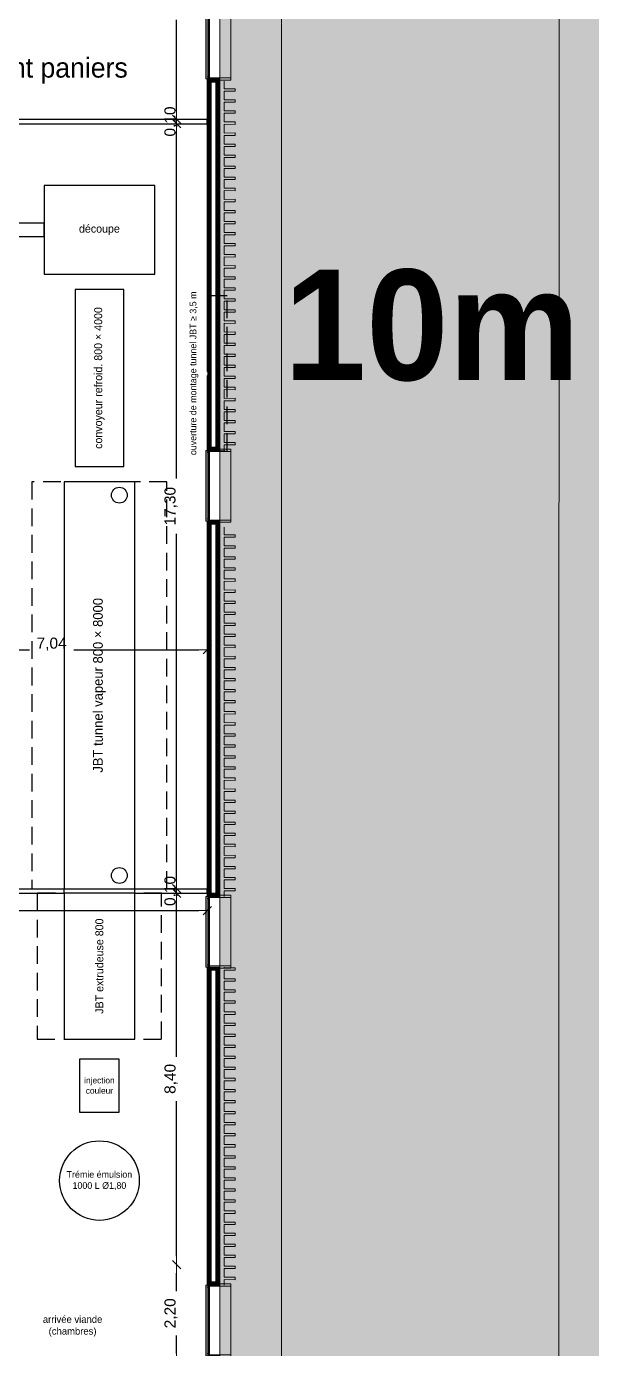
# Model space of a CAD drawing. Header units: millimetres. Extents: x 141848 to 1648660, y -821378 to -151356.
# Drawn here: x 239857 to 252633, y -234804 to -204906 of the extents above; entities that cross this region are included whole.
import ezdxf

# ---------------------------------------------------------------- set-up
doc = ezdxf.new("R2010")
doc.units = ezdxf.units.MM
doc.header["$MEASUREMENT"] = 0
for name, pattern in [('DASHED', [600, 400, -200]), ('Traits', [282.222223, 141.111112, -141.111112]), ('Wipeout_Contour', [1000, 0, -1000])]:
    doc.linetypes.add(name, pattern=pattern)
for name, color, linetype in [('Cotations - 1_100', 7, 'Continuous'), ('Equipement - Process', 6, 'Continuous'), ('Fenêtres ARCHICAD', 7, 'Continuous'), ('Hachure', 7, 'Continuous'), ('Nouveau_0', 7, 'Continuous'), ('Sols_ Dalles', 7, 'Continuous'), ('Structure - Murs extérieurs', 7, 'Continuous')]:
    doc.layers.add(name, color=color, linetype=linetype)
doc.styles.add('STYLE_GENERE_1', font='')
doc.styles.add('STYLE_GENERE_2', font='')
doc.styles.add('STYLE_GENERE_4', font='')
doc.styles.get('STYLE_GENERE_1').set_extended_font_data('Agency FB')
doc.styles.get('STYLE_GENERE_2').set_extended_font_data('Arial')
doc.styles.get('STYLE_GENERE_4').set_extended_font_data('Agency FB', bold=True)
doc.dimstyles.new('STYLE_GENERE__1', dxfattribs={"dimtxt": 250, "dimasz": 190, "dimexe": 1.25, "dimexo": 0.625, "dimgap": 0, "dimtad": 1, "dimlfac": 0.001, "dimtxsty": 'STYLE_GENERE_2', "dimblk": 'ARROWHEAD_6', "dimblk1": 'ARROWHEAD_6', "dimblk2": 'ARROWHEAD_6', "dimcen": 2.5, "dimse1": 1, "dimse2": 1, "dimclrd": 7, "dimclre": 7, "dimclrt": 7, "dimazin": 3, "dimtfac": 1, "dimtmove": 0, "dimatfit": 3})
pattern_1 = [(45, (0, 175), (-55.684659, 55.684659), [0, -52.5, 0, -78.75]), (110, (175, 175), (74.000794, 26.934086), [0, -38.5, 0, -66.5])]
pattern_2 = [(45, (0, 0), (-7.0710678, 7.0710678), [])]

# ---------------------------------------------------------------- blocks, each defined once
blk = doc.blocks.new('Dalle_15_1', base_point=(153176, -163719))
at = {"linetype": 'Continuous', "lineweight": 0, "true_color": 0x90b349}
blk.add_hatch(color=55, dxfattribs=at).paths.add_polyline_path([(153176, -163719), (153156, -271725), (155117, -271706), (155135, -165720), (251905, -165737), (251887, -265587), (253887, -265588), (253906, -163738)])
at = {"color": 7, "linetype": 'Continuous', "lineweight": 5, "flags": 128}
blk.add_lwpolyline([(153176, -163719), (153156, -271725), (155117, -271706), (155135, -165720), (251905, -165737), (251887, -265587), (253887, -265588), (253906, -163738)], close=True, dxfattribs=at)
blk = doc.blocks.new('Fenêtre 25')
at = {"layer": 'Fenêtres ARCHICAD', "color": 7, "linetype": 'Continuous', "lineweight": 5}
for p, q in [((-800, 0), (-800, 33)), ((-800, 33), (800, 33)), ((800, 33), (800, 0)), ((-825, -530), (-825, -280)), ((-825, -280), (-775, -280)), ((-825, -280), (-800, -280)), ((-825, -280), (-800, -280)), ((-800, -30), (800, -30)), ((-800, -280), (-800, -50)), ((-800, -50), (-775, -50)), ((-800, -265), (-800, -280)), ((-800, -265), (-800, -280)), ((-775, -280), (-800, -280)), ((-775, -50), (-775, -280)), ((-775, -280), (-775, -530)), ((775, -280), (775, -50)), ((775, -50), (800, -50)), ((800, -280), (775, -280)), ((775, -280), (825, -280)), ((775, -530), (775, -280)), ((800, -50), (800, -280)), ((800, -265), (800, -280)), ((800, -265), (800, -280)), ((800, -280), (825, -280)), ((800, -280), (825, -280)), ((825, -280), (825, -530)), ((-775, -530), (-825, -530)), ((-775, -530), (775, -530)), ((825, -530), (775, -530))]:
    blk.add_line(p, q, dxfattribs=at)
at = {"layer": 'Fenêtres ARCHICAD', "color": 7, "linetype": 'Traits', "lineweight": 5}
blk.add_line((-800, 0), (800, 0), dxfattribs=at)
at = {"color": 254, "linetype": 'Wipeout_Contour', "lineweight": 0, "ltscale": 3003.33026}
blk.add_wipeout([(-750, 0), (-750, -50), (750, -50), (750, 0)], dxfattribs=at).dxf.layer = 'Fenêtres ARCHICAD'
at = {"layer": 'Fenêtres ARCHICAD', "color": 7, "linetype": 'Continuous', "lineweight": 5}
for p, q in [((-800, 0), (-750, 0)), ((-800, 0), (-800, -15)), ((-800, 0), (-800, -15)), ((-750, 0), (-750, -50)), ((-750, 0), (750, 0)), ((750, -50), (750, 0)), ((750, 0), (800, 0)), ((800, 0), (800, -15)), ((800, 0), (800, -15)), ((-800, -15), (-800, -50)), ((-800, -15), (-800, -50)), ((-750, -50), (-800, -50)), ((-800, -50), (-800, -85)), ((-800, -50), (-800, -85)), ((-800, -85), (-800, -195)), ((-800, -85), (-800, -195)), ((-800, -85), (-800, -195)), ((-800, -85), (-800, -195)), ((-800, -195), (-800, -265)), ((-800, -195), (-800, -265)), ((-800, -195), (-800, -265)), ((-800, -195), (-800, -265)), ((-750, -25), (750, -25)), ((750, -50), (-750, -50)), ((800, -50), (750, -50)), ((800, -15), (800, -50)), ((800, -15), (800, -50)), ((800, -50), (800, -85)), ((800, -50), (800, -85)), ((800, -85), (800, -195)), ((800, -85), (800, -195)), ((800, -85), (800, -195)), ((800, -85), (800, -195)), ((800, -195), (800, -265)), ((800, -195), (800, -265)), ((800, -195), (800, -265)), ((800, -195), (800, -265))]:
    blk.add_line(p, q, dxfattribs=at)
blk = doc.blocks.new('Mur_2_1', base_point=(244226, -173396))
at = {"color": 254, "linetype": 'Wipeout_Contour', "lineweight": 0, "ltscale": 1289190.62966633}
blk.add_wipeout([(244211, -206093), (244211, -214493), (244226, -214493), (244226, -206093)], dxfattribs=at)
at = {"color": 254, "linetype": 'Wipeout_Contour', "lineweight": 0, "ltscale": 1315751.663268873}
blk.add_wipeout([(244211, -216093), (244211, -224578), (244226, -224578), (244226, -216093)], dxfattribs=at)
at = {"color": 254, "linetype": 'Wipeout_Contour', "lineweight": 0, "ltscale": 1341315.311394663}
blk.add_wipeout([(244211, -226178), (244211, -233369), (244226, -233369), (244226, -226178)], dxfattribs=at)
at = {"linetype": 'Continuous', "lineweight": 5, "true_color": 0x5f5f5f}
h = blk.add_hatch(dxfattribs=at)
h.set_pattern_fill('Enduit_0001', color=251, style=0, pattern_type=2)
h.set_pattern_definition(pattern_1)
h.paths.add_polyline_path([(244211, -206093), (244211, -214493), (244226, -214493), (244226, -206093)])
h = blk.add_hatch(dxfattribs=at)
h.set_pattern_fill('Enduit_0001', color=251, style=0, pattern_type=2)
h.set_pattern_definition(pattern_1)
h.paths.add_polyline_path([(244211, -216093), (244211, -224578), (244226, -224578), (244226, -216093)])
h = blk.add_hatch(dxfattribs=at)
h.set_pattern_fill('Enduit_0001', color=251, style=0, pattern_type=2)
h.set_pattern_definition(pattern_1)
h.paths.add_polyline_path([(244211, -226178), (244211, -233369), (244226, -233369), (244226, -226178)])
at = {"color": 254, "linetype": 'Wipeout_Contour', "lineweight": 0, "ltscale": 1289060.773175198}
blk.add_wipeout([(244141, -206163), (244141, -214423), (244211, -214493), (244211, -206093)], dxfattribs=at)
at = {"color": 254, "linetype": 'Wipeout_Contour', "lineweight": 0, "ltscale": 1315624.458814037}
blk.add_wipeout([(244141, -216163), (244141, -224508), (244211, -224578), (244211, -216093)], dxfattribs=at)
at = {"color": 254, "linetype": 'Wipeout_Contour', "lineweight": 0, "ltscale": 1341190.714117631}
blk.add_wipeout([(244141, -226248), (244141, -233299), (244211, -233369), (244211, -226178)], dxfattribs=at)
at = {"linetype": 'Continuous', "lineweight": 5, "true_color": 0x5f5f5f}
h = blk.add_hatch(dxfattribs=at)
h.set_pattern_fill('Briques_terre_cuite__int_97', color=251, style=0, pattern_type=2)
h.set_pattern_definition(pattern_2)
h.paths.add_polyline_path([(244141, -206163), (244141, -214423), (244211, -214493), (244211, -206093)])
h = blk.add_hatch(dxfattribs=at)
h.set_pattern_fill('Briques_terre_cuite__int_97', color=251, style=0, pattern_type=2)
h.set_pattern_definition(pattern_2)
h.paths.add_polyline_path([(244141, -216163), (244141, -224508), (244211, -224578), (244211, -216093)])
h = blk.add_hatch(dxfattribs=at)
h.set_pattern_fill('Briques_terre_cuite__int_97', color=251, style=0, pattern_type=2)
h.set_pattern_definition(pattern_2)
h.paths.add_polyline_path([(244141, -226248), (244141, -233299), (244211, -233369), (244211, -226178)])
at = {"color": 254, "linetype": 'Wipeout_Contour', "lineweight": 0, "ltscale": 1288786.973812704}
blk.add_wipeout([(244141, -206163), (244031, -206163), (244031, -214423), (244141, -214423)], dxfattribs=at)
at = {"color": 254, "linetype": 'Wipeout_Contour', "lineweight": 0, "ltscale": 1315356.219160393}
blk.add_wipeout([(244141, -216163), (244031, -216163), (244031, -224508), (244141, -224508)], dxfattribs=at)
at = {"color": 254, "linetype": 'Wipeout_Contour', "lineweight": 0, "ltscale": 1340927.774220479}
blk.add_wipeout([(244141, -226248), (244031, -226248), (244031, -233299), (244141, -233299)], dxfattribs=at)
at = {"color": 254, "linetype": 'Wipeout_Contour', "lineweight": 0, "ltscale": 1297133.148125937}
blk.add_wipeout([(243961, -212806), (243946, -212806), (243946, -214493), (243961, -214493)], dxfattribs=at)
at = {"color": 254, "linetype": 'Wipeout_Contour', "lineweight": 0, "ltscale": 1314964.803627655}
blk.add_wipeout([(243961, -216093), (243946, -216093), (243946, -224578), (243961, -224578)], dxfattribs=at)
at = {"color": 254, "linetype": 'Wipeout_Contour', "lineweight": 0, "ltscale": 1340543.472664975}
blk.add_wipeout([(243961, -226178), (243946, -226178), (243946, -233369), (243961, -233369)], dxfattribs=at)
at = {"linetype": 'Continuous', "lineweight": 5, "true_color": 0x5f5f5f}
h = blk.add_hatch(dxfattribs=at)
h.set_pattern_fill('Enduit_0001', color=251, style=0, pattern_type=2)
h.set_pattern_definition(pattern_1)
h.paths.add_polyline_path([(243961, -212806), (243946, -212806), (243946, -214493), (243961, -214493)])
h = blk.add_hatch(dxfattribs=at)
h.set_pattern_fill('Enduit_0001', color=251, style=0, pattern_type=2)
h.set_pattern_definition(pattern_1)
h.paths.add_polyline_path([(243961, -216093), (243946, -216093), (243946, -224578), (243961, -224578)])
h = blk.add_hatch(dxfattribs=at)
h.set_pattern_fill('Enduit_0001', color=251, style=0, pattern_type=2)
h.set_pattern_definition(pattern_1)
h.paths.add_polyline_path([(243961, -226178), (243946, -226178), (243946, -233369), (243961, -233369)])
at = {"color": 254, "linetype": 'Wipeout_Contour', "lineweight": 0, "ltscale": 1286033.216354333}
blk.add_wipeout([(243946, -212706), (243961, -212706), (243961, -206093), (243946, -206093)], dxfattribs=at)
at = {"color": 254, "linetype": 'Wipeout_Contour', "lineweight": 0, "ltscale": 1315090.97567144}
blk.add_wipeout([(243961, -224578), (244031, -224578), (244031, -216093), (243961, -216093)], dxfattribs=at)
at = {"color": 254, "linetype": 'Wipeout_Contour', "lineweight": 0, "ltscale": 1340667.235294394}
blk.add_wipeout([(243961, -233369), (244031, -233369), (244031, -226178), (243961, -226178)], dxfattribs=at)
at = {"linetype": 'Continuous', "lineweight": 5, "true_color": 0x5f5f5f}
h = blk.add_hatch(dxfattribs=at)
h.set_pattern_fill('Enduit_0001', color=251, style=0, pattern_type=2)
h.set_pattern_definition(pattern_1)
h.paths.add_polyline_path([(243946, -212706), (243961, -212706), (243961, -206093), (243946, -206093)])
h = blk.add_hatch(dxfattribs=at)
h.set_pattern_fill('Briques_terre_cuite__int_97', color=251, style=0, pattern_type=2)
h.set_pattern_definition(pattern_2)
h.paths.add_polyline_path([(243961, -224578), (244031, -224578), (244031, -216093), (243961, -216093)])
h = blk.add_hatch(dxfattribs=at)
h.set_pattern_fill('Briques_terre_cuite__int_97', color=251, style=0, pattern_type=2)
h.set_pattern_definition(pattern_2)
h.paths.add_polyline_path([(243961, -233369), (244031, -233369), (244031, -226178), (243961, -226178)])
at = {"color": 254, "linetype": 'Wipeout_Contour', "lineweight": 0, "ltscale": 1288516.324365202}
blk.add_wipeout([(243961, -214493), (244031, -214493), (244031, -206093), (243961, -206093)], dxfattribs=at)
at = {"color": 254, "linetype": 'Wipeout_Contour', "lineweight": 0, "ltscale": 1304133.142548363}
blk.add_wipeout([(244141, -216163), (244211, -216093), (244031, -216093), (244031, -216163)], dxfattribs=at)
at = {"color": 254, "linetype": 'Wipeout_Contour', "lineweight": 0, "ltscale": 1326685.764838751}
blk.add_wipeout([(244141, -224508), (244031, -224508), (244031, -224578), (244211, -224578)], dxfattribs=at)
at = {"color": 254, "linetype": 'Wipeout_Contour', "lineweight": 0, "ltscale": 1331217.230596399}
blk.add_wipeout([(244141, -226248), (244211, -226178), (244031, -226178), (244031, -226248)], dxfattribs=at)
at = {"color": 254, "linetype": 'Wipeout_Contour', "lineweight": 0, "ltscale": 1350742.399114653}
blk.add_wipeout([(244141, -233299), (244031, -233299), (244031, -233369), (244211, -233369)], dxfattribs=at)
at = {"linetype": 'Continuous', "lineweight": 5, "true_color": 0x5f5f5f}
h = blk.add_hatch(dxfattribs=at)
h.set_pattern_fill('Briques_terre_cuite__int_97', color=251, style=0, pattern_type=2)
h.set_pattern_definition(pattern_2)
h.paths.add_polyline_path([(243961, -214493), (244031, -214493), (244031, -206093), (243961, -206093)])
h = blk.add_hatch(dxfattribs=at)
h.set_pattern_fill('Briques_terre_cuite__int_97', color=251, style=0, pattern_type=2)
h.set_pattern_definition(pattern_2)
h.paths.add_polyline_path([(244141, -216163), (244211, -216093), (244031, -216093), (244031, -216163)])
h = blk.add_hatch(dxfattribs=at)
h.set_pattern_fill('Briques_terre_cuite__int_97', color=251, style=0, pattern_type=2)
h.set_pattern_definition(pattern_2)
h.paths.add_polyline_path([(244141, -224508), (244031, -224508), (244031, -224578), (244211, -224578)])
h = blk.add_hatch(dxfattribs=at)
h.set_pattern_fill('Briques_terre_cuite__int_97', color=251, style=0, pattern_type=2)
h.set_pattern_definition(pattern_2)
h.paths.add_polyline_path([(244141, -226248), (244211, -226178), (244031, -226178), (244031, -226248)])
h = blk.add_hatch(dxfattribs=at)
h.set_pattern_fill('Briques_terre_cuite__int_97', color=251, style=0, pattern_type=2)
h.set_pattern_definition(pattern_2)
h.paths.add_polyline_path([(244141, -233299), (244031, -233299), (244031, -233369), (244211, -233369)])
at = {"color": 7, "linetype": 'Continuous', "lineweight": 5}
for p, q in [((243961, -212706), (243946, -212706)), ((243946, -212806), (243961, -212806)), ((243961, -212806), (243961, -212706)), ((243946, -216093), (243961, -216093)), ((243961, -216093), (243961, -224578)), ((243961, -216093), (243996, -216093)), ((243996, -216093), (244031, -216093)), ((244031, -216093), (244141, -216093)), ((244031, -216093), (244141, -216093)), ((244141, -216093), (244211, -216093)), ((244141, -216093), (244211, -216093)), ((244211, -224578), (244211, -216093)), ((244211, -216093), (244226, -216093)), ((244226, -216118), (244226, -216093)), ((244031, -224508), (244031, -216163)), ((244141, -216163), (244031, -216163)), ((244141, -224508), (244141, -216163)), ((244141, -224508), (244031, -224508)), ((243946, -224578), (243961, -224578)), ((243961, -224578), (243996, -224578)), ((243996, -224578), (244031, -224578)), ((244031, -224578), (244141, -224578)), ((244031, -224578), (244141, -224578)), ((244141, -224578), (244211, -224578)), ((244141, -224578), (244211, -224578)), ((244211, -224578), (244226, -224578)), ((244226, -224578), (244226, -224553)), ((243946, -226178), (243961, -226178)), ((243961, -226178), (243961, -233369)), ((243961, -226178), (243996, -226178)), ((243996, -226178), (244031, -226178)), ((244031, -226178), (244141, -226178)), ((244031, -226178), (244141, -226178)), ((244031, -233299), (244031, -226248)), ((244141, -226248), (244031, -226248)), ((244141, -226178), (244211, -226178)), ((244141, -226178), (244211, -226178)), ((244141, -233299), (244141, -226248)), ((244211, -233369), (244211, -226178)), ((244211, -226178), (244226, -226178)), ((244226, -226203), (244226, -226178)), ((243946, -233369), (243961, -233369)), ((243961, -233369), (243996, -233369)), ((243996, -233369), (244031, -233369)), ((244141, -233299), (244031, -233299)), ((244031, -233369), (244141, -233369)), ((244031, -233369), (244141, -233369)), ((244141, -233369), (244211, -233369)), ((244141, -233369), (244211, -233369)), ((244211, -233369), (244226, -233369)), ((244226, -233369), (244226, -233344))]:
    blk.add_line(p, q, dxfattribs=at)
at = {"color": 7, "linetype": 'Continuous', "lineweight": 5, "flags": 128}
for points in [[(243946, -216093), (243946, -224578)], [(244226, -224578), (244226, -216093)], [(243946, -226178), (243946, -233369)], [(244226, -233369), (244226, -226178)]]:
    blk.add_lwpolyline(points, dxfattribs=at)
at = {"layer": 'Fenêtres ARCHICAD', "color": 7, "linetype": 'Continuous', "lineweight": 5, "zscale": 1000, "rotation": 89.99999999999997}
for p in [(243946, -225378), (243946, -234169)]:
    blk.add_blockref('Fenêtre 25', p, dxfattribs=at)
at = {"color": 254, "linetype": 'Wipeout_Contour', "lineweight": 0, "ltscale": 1277968.088979136}
blk.add_wipeout([(244141, -206163), (244211, -206093), (244031, -206093), (244031, -206163)], dxfattribs=at)
at = {"color": 254, "linetype": 'Wipeout_Contour', "lineweight": 0, "ltscale": 1299714.584061193}
blk.add_wipeout([(244141, -214423), (244031, -214423), (244031, -214493), (244211, -214493)], dxfattribs=at)
at = {"linetype": 'Continuous', "lineweight": 5, "true_color": 0x5f5f5f}
h = blk.add_hatch(dxfattribs=at)
h.set_pattern_fill('Briques_terre_cuite__int_97', color=251, style=0, pattern_type=2)
h.set_pattern_definition(pattern_2)
h.paths.add_polyline_path([(244141, -206163), (244211, -206093), (244031, -206093), (244031, -206163)])
h = blk.add_hatch(dxfattribs=at)
h.set_pattern_fill('Briques_terre_cuite__int_97', color=251, style=0, pattern_type=2)
h.set_pattern_definition(pattern_2)
h.paths.add_polyline_path([(244141, -214423), (244031, -214423), (244031, -214493), (244211, -214493)])
at = {"color": 7, "linetype": 'Continuous', "lineweight": 5}
for p, q in [((243946, -206093), (243961, -206093)), ((243961, -206093), (243961, -212706)), ((243961, -206093), (243996, -206093)), ((243996, -206093), (244031, -206093)), ((244031, -206093), (244141, -206093)), ((244031, -206093), (244141, -206093)), ((244031, -214423), (244031, -206163)), ((244141, -206163), (244031, -206163)), ((244141, -206093), (244211, -206093)), ((244141, -206093), (244211, -206093)), ((244141, -214423), (244141, -206163)), ((244211, -214493), (244211, -206093)), ((244211, -206093), (244226, -206093)), ((244226, -206118), (244226, -206093)), ((243961, -212806), (243961, -214493)), ((243946, -214493), (243961, -214493)), ((243961, -214493), (243996, -214493)), ((243996, -214493), (244031, -214493)), ((244141, -214423), (244031, -214423)), ((244031, -214493), (244141, -214493)), ((244031, -214493), (244141, -214493)), ((244141, -214493), (244211, -214493)), ((244141, -214493), (244211, -214493)), ((244211, -214493), (244226, -214493)), ((244226, -214493), (244226, -214468))]:
    blk.add_line(p, q, dxfattribs=at)
at = {"color": 7, "linetype": 'Continuous', "lineweight": 5, "flags": 128}
for points in [[(243946, -206093), (243946, -212706)], [(244226, -214493), (244226, -206093)], [(243946, -212806), (243946, -214493)]]:
    blk.add_lwpolyline(points, dxfattribs=at)
at = {"layer": 'Fenêtres ARCHICAD', "color": 7, "linetype": 'Continuous', "lineweight": 5, "zscale": 1000, "rotation": 89.99999999999997}
for p in [(243946, -205293), (243946, -215293)]:
    blk.add_blockref('Fenêtre 25', p, dxfattribs=at)
blk = doc.blocks.new('Tôle profilée 25_8')
at = {"color": 7, "linetype": 'Continuous', "lineweight": 5}
for p, q in [((-250, 7177.5), (-250, 7150)), ((0, 7176.5), (-250, 7177.5)), ((0, 7191.9), (0, 7176.5)), ((-250, 7150), (-250, 7122.5)), ((-250, 7122.5), (0, 7123.5)), ((-250, 6927.5), (-250, 6900)), ((0, 6926.5), (-250, 6927.5)), ((-250, 6900), (-250, 6872.5)), ((0, 7123.5), (0, 6926.5)), ((-250, 6872.5), (0, 6873.5)), ((-250, 6677.5), (-250, 6650)), ((0, 6676.5), (-250, 6677.5)), ((-250, 6650), (-250, 6622.5)), ((-250, 6622.5), (0, 6623.5)), ((0, 6873.5), (0, 6676.5)), ((0, 6623.5), (0, 6426.5)), ((-250, 6427.5), (-250, 6400)), ((0, 6426.5), (-250, 6427.5)), ((-250, 6400), (-250, 6372.5)), ((-250, 6372.5), (0, 6373.5)), ((0, 6373.5), (0, 6176.5)), ((-250, 6177.5), (-250, 6150)), ((0, 6176.5), (-250, 6177.5)), ((-250, 6150), (-250, 6122.5)), ((-250, 6122.5), (0, 6123.5)), ((0, 6123.5), (0, 5926.5)), ((-250, 5927.5), (-250, 5900)), ((0, 5926.5), (-250, 5927.5)), ((-250, 5900), (-250, 5872.5)), ((-250, 5872.5), (0, 5873.5)), ((0, 5873.5), (0, 5676.5)), ((-250, 5677.5), (-250, 5650)), ((0, 5676.5), (-250, 5677.5)), ((-250, 5650), (-250, 5622.5)), ((-250, 5622.5), (0, 5623.5)), ((-250, 5427.5), (-250, 5400)), ((0, 5426.5), (-250, 5427.5)), ((-250, 5400), (-250, 5372.5)), ((0, 5623.5), (0, 5426.5)), ((-250, 5372.5), (0, 5373.5)), ((-250, 5177.5), (-250, 5150)), ((0, 5176.5), (-250, 5177.5)), ((-250, 5150), (-250, 5122.5)), ((-250, 5122.5), (0, 5123.5)), ((0, 5373.5), (0, 5176.5)), ((0, 5123.5), (0, 4926.5)), ((-250, 4927.5), (-250, 4900)), ((0, 4926.5), (-250, 4927.5)), ((-250, 4900), (-250, 4872.5)), ((-250, 4872.5), (0, 4873.5)), ((0, 4873.5), (0, 4676.5)), ((-250, 4677.5), (-250, 4650)), ((0, 4676.5), (-250, 4677.5)), ((-250, 4650), (-250, 4622.5)), ((-250, 4622.5), (0, 4623.5)), ((0, 4623.5), (0, 4426.5)), ((-250, 4427.5), (-250, 4400)), ((0, 4426.5), (-250, 4427.5)), ((-250, 4400), (-250, 4372.5)), ((-250, 4372.5), (0, 4373.5)), ((0, 4373.5), (0, 4176.5)), ((-250, 4177.5), (-250, 4150)), ((0, 4176.5), (-250, 4177.5)), ((-250, 4150), (-250, 4122.5)), ((-250, 4122.5), (0, 4123.5)), ((-250, 3927.5), (-250, 3900)), ((0, 3926.5), (-250, 3927.5)), ((-250, 3900), (-250, 3872.5)), ((0, 4123.5), (0, 3926.5)), ((-250, 3872.5), (0, 3873.5)), ((-250, 3677.5), (-250, 3650)), ((0, 3676.5), (-250, 3677.5)), ((-250, 3650), (-250, 3622.5)), ((-250, 3622.5), (0, 3623.5)), ((0, 3873.5), (0, 3676.5)), ((0, 3623.5), (0, 3426.5)), ((-250, 3427.5), (-250, 3400)), ((0, 3426.5), (-250, 3427.5)), ((-250, 3400), (-250, 3372.5)), ((-250, 3372.5), (0, 3373.5)), ((0, 3373.5), (0, 3176.5)), ((-250, 3177.5), (-250, 3150)), ((0, 3176.5), (-250, 3177.5)), ((-250, 3150), (-250, 3122.5)), ((-250, 3122.5), (0, 3123.5)), ((0, 3123.5), (0, 2926.5)), ((-250, 2927.5), (-250, 2900)), ((0, 2926.5), (-250, 2927.5)), ((-250, 2900), (-250, 2872.5)), ((-250, 2872.5), (0, 2873.5)), ((0, 2873.5), (0, 2676.5)), ((-250, 2677.5), (-250, 2650)), ((0, 2676.5), (-250, 2677.5)), ((-250, 2650), (-250, 2622.5)), ((-250, 2622.5), (0, 2623.5)), ((-250, 2427.5), (-250, 2400)), ((0, 2426.5), (-250, 2427.5)), ((-250, 2400), (-250, 2372.5)), ((0, 2623.5), (0, 2426.5)), ((-250, 2372.5), (0, 2373.5)), ((-250, 2177.5), (-250, 2150)), ((0, 2176.5), (-250, 2177.5)), ((-250, 2150), (-250, 2122.5)), ((-250, 2122.5), (0, 2123.5)), ((0, 2373.5), (0, 2176.5)), ((0, 2123.5), (0, 1926.5)), ((-250, 1927.5), (-250, 1900)), ((0, 1926.5), (-250, 1927.5)), ((-250, 1900), (-250, 1872.5)), ((-250, 1872.5), (0, 1873.5)), ((0, 1873.5), (0, 1676.5)), ((-250, 1677.5), (-250, 1650)), ((0, 1676.5), (-250, 1677.5)), ((-250, 1650), (-250, 1622.5)), ((-250, 1622.5), (0, 1623.5)), ((0, 1623.5), (0, 1426.5)), ((-250, 1427.5), (-250, 1400)), ((0, 1426.5), (-250, 1427.5)), ((-250, 1400), (-250, 1372.5)), ((-250, 1372.5), (0, 1373.5)), ((0, 1373.5), (0, 1176.5)), ((-250, 1177.5), (-250, 1150)), ((0, 1176.5), (-250, 1177.5)), ((-250, 1150), (-250, 1122.5)), ((-250, 1122.5), (0, 1123.5)), ((-250, 927.5), (-250, 900)), ((0, 926.5), (-250, 927.5)), ((-250, 900), (-250, 872.5)), ((0, 1123.5), (0, 926.5)), ((-250, 872.5), (0, 873.5)), ((-250, 677.5), (-250, 650)), ((0, 676.5), (-250, 677.5)), ((-250, 650), (-250, 622.5)), ((-250, 622.5), (0, 623.5)), ((0, 873.5), (0, 676.5)), ((0, 623.5), (0, 426.5)), ((-250, 427.5), (-250, 400)), ((0, 426.5), (-250, 427.5)), ((-250, 400), (-250, 372.5)), ((-250, 372.5), (0, 373.5)), ((0, 373.5), (0, 176.5)), ((-250, 177.5), (-250, 150)), ((0, 176.5), (-250, 177.5)), ((-250, 150), (-250, 122.5)), ((-250, 122.5), (0, 123.5)), ((0, 123.5), (0, 0))]:
    blk.add_line(p, q, dxfattribs=at)
blk = doc.blocks.new('Tôle profilée 25')
at = {"color": 7, "linetype": 'Continuous', "lineweight": 5}
for p, q in [((-250, 8177.5), (-250, 8150)), ((0, 8176.5), (-250, 8177.5)), ((-250, 8150), (-250, 8122.5)), ((-250, 8122.5), (0, 8123.5)), ((0, 8347.3), (0, 8176.5)), ((0, 8123.5), (0, 7926.5)), ((-250, 7927.5), (-250, 7900)), ((0, 7926.5), (-250, 7927.5)), ((-250, 7900), (-250, 7872.5)), ((-250, 7872.5), (0, 7873.5)), ((0, 7873.5), (0, 7676.5)), ((-250, 7677.5), (-250, 7650)), ((0, 7676.5), (-250, 7677.5)), ((-250, 7650), (-250, 7622.5)), ((-250, 7622.5), (0, 7623.5)), ((0, 7623.5), (0, 7426.5)), ((-250, 7427.5), (-250, 7400)), ((0, 7426.5), (-250, 7427.5)), ((-250, 7400), (-250, 7372.5)), ((-250, 7372.5), (0, 7373.5)), ((-250, 7177.5), (-250, 7150)), ((0, 7176.5), (-250, 7177.5)), ((0, 7373.5), (0, 7176.5)), ((-250, 7150), (-250, 7122.5)), ((-250, 7122.5), (0, 7123.5)), ((-250, 6927.5), (-250, 6900)), ((0, 6926.5), (-250, 6927.5)), ((-250, 6900), (-250, 6872.5)), ((0, 7123.5), (0, 6926.5)), ((-250, 6872.5), (0, 6873.5)), ((-250, 6677.5), (-250, 6650)), ((0, 6676.5), (-250, 6677.5)), ((-250, 6650), (-250, 6622.5)), ((-250, 6622.5), (0, 6623.5)), ((0, 6873.5), (0, 6676.5)), ((0, 6623.5), (0, 6426.5)), ((-250, 6427.5), (-250, 6400)), ((0, 6426.5), (-250, 6427.5)), ((-250, 6400), (-250, 6372.5)), ((-250, 6372.5), (0, 6373.5)), ((0, 6373.5), (0, 6176.5)), ((-250, 6177.5), (-250, 6150)), ((0, 6176.5), (-250, 6177.5)), ((-250, 6150), (-250, 6122.5)), ((-250, 6122.5), (0, 6123.5)), ((0, 6123.5), (0, 5926.5)), ((-250, 5927.5), (-250, 5900)), ((0, 5926.5), (-250, 5927.5)), ((-250, 5900), (-250, 5872.5)), ((-250, 5872.5), (0, 5873.5)), ((0, 5873.5), (0, 5676.5)), ((-250, 5677.5), (-250, 5650)), ((0, 5676.5), (-250, 5677.5)), ((-250, 5650), (-250, 5622.5)), ((-250, 5622.5), (0, 5623.5)), ((-250, 5427.5), (-250, 5400)), ((0, 5426.5), (-250, 5427.5)), ((-250, 5400), (-250, 5372.5)), ((0, 5623.5), (0, 5426.5)), ((-250, 5372.5), (0, 5373.5)), ((-250, 5177.5), (-250, 5150)), ((0, 5176.5), (-250, 5177.5)), ((-250, 5150), (-250, 5122.5)), ((-250, 5122.5), (0, 5123.5)), ((0, 5373.5), (0, 5176.5)), ((0, 5123.5), (0, 4926.5)), ((-250, 4927.5), (-250, 4900)), ((0, 4926.5), (-250, 4927.5)), ((-250, 4900), (-250, 4872.5)), ((-250, 4872.5), (0, 4873.5)), ((0, 4873.5), (0, 4676.5)), ((-250, 4677.5), (-250, 4650)), ((0, 4676.5), (-250, 4677.5)), ((-250, 4650), (-250, 4622.5)), ((-250, 4622.5), (0, 4623.5)), ((0, 4623.5), (0, 4426.5)), ((-250, 4427.5), (-250, 4400)), ((0, 4426.5), (-250, 4427.5)), ((-250, 4400), (-250, 4372.5)), ((-250, 4372.5), (0, 4373.5)), ((0, 4373.5), (0, 4176.5)), ((-250, 4177.5), (-250, 4150)), ((0, 4176.5), (-250, 4177.5)), ((-250, 4150), (-250, 4122.5)), ((-250, 4122.5), (0, 4123.5)), ((-250, 3927.5), (-250, 3900)), ((0, 3926.5), (-250, 3927.5)), ((-250, 3900), (-250, 3872.5)), ((0, 4123.5), (0, 3926.5)), ((-250, 3872.5), (0, 3873.5)), ((-250, 3677.5), (-250, 3650)), ((0, 3676.5), (-250, 3677.5)), ((-250, 3650), (-250, 3622.5)), ((-250, 3622.5), (0, 3623.5)), ((0, 3873.5), (0, 3676.5)), ((0, 3623.5), (0, 3426.5)), ((-250, 3427.5), (-250, 3400)), ((0, 3426.5), (-250, 3427.5)), ((-250, 3400), (-250, 3372.5)), ((-250, 3372.5), (0, 3373.5)), ((0, 3373.5), (0, 3176.5)), ((-250, 3177.5), (-250, 3150)), ((0, 3176.5), (-250, 3177.5)), ((-250, 3150), (-250, 3122.5)), ((-250, 3122.5), (0, 3123.5)), ((0, 3123.5), (0, 2926.5)), ((-250, 2927.5), (-250, 2900)), ((0, 2926.5), (-250, 2927.5)), ((-250, 2900), (-250, 2872.5)), ((-250, 2872.5), (0, 2873.5)), ((0, 2873.5), (0, 2676.5)), ((-250, 2677.5), (-250, 2650)), ((0, 2676.5), (-250, 2677.5)), ((-250, 2650), (-250, 2622.5)), ((-250, 2622.5), (0, 2623.5)), ((-250, 2427.5), (-250, 2400)), ((0, 2426.5), (-250, 2427.5)), ((-250, 2400), (-250, 2372.5)), ((0, 2623.5), (0, 2426.5)), ((-250, 2372.5), (0, 2373.5)), ((-250, 2177.5), (-250, 2150)), ((0, 2176.5), (-250, 2177.5)), ((-250, 2150), (-250, 2122.5)), ((-250, 2122.5), (0, 2123.5)), ((0, 2373.5), (0, 2176.5)), ((0, 2123.5), (0, 1926.5)), ((-250, 1927.5), (-250, 1900)), ((0, 1926.5), (-250, 1927.5)), ((-250, 1900), (-250, 1872.5)), ((-250, 1872.5), (0, 1873.5)), ((0, 1873.5), (0, 1676.5)), ((-250, 1677.5), (-250, 1650)), ((0, 1676.5), (-250, 1677.5)), ((-250, 1650), (-250, 1622.5)), ((-250, 1622.5), (0, 1623.5)), ((0, 1623.5), (0, 1426.5)), ((-250, 1427.5), (-250, 1400)), ((0, 1426.5), (-250, 1427.5)), ((-250, 1400), (-250, 1372.5)), ((-250, 1372.5), (0, 1373.5)), ((0, 1373.5), (0, 1176.5)), ((-250, 1177.5), (-250, 1150)), ((0, 1176.5), (-250, 1177.5)), ((-250, 1150), (-250, 1122.5)), ((-250, 1122.5), (0, 1123.5)), ((-250, 927.5), (-250, 900)), ((0, 926.5), (-250, 927.5)), ((-250, 900), (-250, 872.5)), ((0, 1123.5), (0, 926.5)), ((-250, 872.5), (0, 873.5)), ((-250, 677.5), (-250, 650)), ((0, 676.5), (-250, 677.5)), ((-250, 650), (-250, 622.5)), ((-250, 622.5), (0, 623.5)), ((0, 873.5), (0, 676.5)), ((0, 623.5), (0, 426.5)), ((-250, 427.5), (-250, 400)), ((0, 426.5), (-250, 427.5)), ((-250, 400), (-250, 372.5)), ((-250, 372.5), (0, 373.5)), ((0, 373.5), (0, 176.5)), ((-250, 177.5), (-250, 150)), ((0, 176.5), (-250, 177.5)), ((-250, 150), (-250, 122.5)), ((-250, 122.5), (0, 123.5)), ((0, 123.5), (0, 0))]:
    blk.add_line(p, q, dxfattribs=at)
blk = doc.blocks.new('ARROWHEAD_6')
at = {"color": 0, "linetype": 'Continuous', "lineweight": 0}
for p, q in [((0, 0), (-1, 0)), ((-0.5, -0.5), (0.5, 0.5))]:
    blk.add_line(p, q, dxfattribs=at)
blk = doc.blocks.new('*D1152')
at = {"color": 7}
for p, q in [((219696, -177072), (231101, -177072)), ((232351, -177072), (243756, -177072))]:
    blk.add_line(p, q, dxfattribs=at)
at = {"layer": 'Defpoints'}
for p in [(219506, -177072), (219506, -207204), (243946, -207202)]:
    blk.add_point(p, dxfattribs=at)
at = {"layer": 'Cotations - 1_100', "color": 7, "xscale": 190, "yscale": 190, "rotation": 180}
blk.add_blockref('ARROWHEAD_6', (219506, -177072), dxfattribs=at)
at = {"layer": 'Cotations - 1_100', "color": 7, "xscale": 190, "yscale": 190}
blk.add_blockref('ARROWHEAD_6', (243946, -177072), dxfattribs=at)
at = {"layer": 'Cotations - 1_100', "color": 7, "insert": (231726, -176947), "char_height": 250, "attachment_point": 5, "style": 'STYLE_GENERE_2'}
blk.add_mtext('\\A1;{\\pql;\\fArial|b0|i0|c0|p38;24,44}', dxfattribs=at)
blk = doc.blocks.new('*D1231')
at = {"color": 7}
for p, q in [((243250, -233506), (243250, -233096)), ((243250, -234916), (243250, -234506))]:
    blk.add_line(p, q, dxfattribs=at)
at = {"layer": 'Defpoints'}
for p in [(243250, -232906), (243250, -235106), (243250, -235106)]:
    blk.add_point(p, dxfattribs=at)
at = {"layer": 'Cotations - 1_100', "color": 7, "xscale": 190, "yscale": 190}
for p, rotation in [((243250, -232906), 90), ((243250, -235106), 270)]:
    blk.add_blockref('ARROWHEAD_6', p, dxfattribs=dict(at, rotation=rotation))
at = {"layer": 'Cotations - 1_100', "color": 7, "insert": (243125, -234006), "char_height": 250, "attachment_point": 5, "rotation": 90, "style": 'STYLE_GENERE_2'}
blk.add_mtext('\\A1;{\\pql;\\fArial|b0|i0|c0|p38;2,20}', dxfattribs=at)
blk = doc.blocks.new('*D1232')
at = {"color": 7}
for p, q in [((243250, -228206), (243250, -224696)), ((243250, -232716), (243250, -229206))]:
    blk.add_line(p, q, dxfattribs=at)
at = {"layer": 'Defpoints'}
for p in [(243250, -224506), (243250, -232906), (243250, -232906)]:
    blk.add_point(p, dxfattribs=at)
at = {"layer": 'Cotations - 1_100', "color": 7, "xscale": 190, "yscale": 190}
for p, rotation in [((243250, -224506), 90), ((243250, -232906), 270)]:
    blk.add_blockref('ARROWHEAD_6', p, dxfattribs=dict(at, rotation=rotation))
at = {"layer": 'Cotations - 1_100', "color": 7, "insert": (243125, -228706), "char_height": 250, "attachment_point": 5, "rotation": 90, "style": 'STYLE_GENERE_2'}
blk.add_mtext('\\A1;{\\pql;\\fArial|b0|i0|c0|p38;8,40}', dxfattribs=at)
blk = doc.blocks.new('*D1233')
at = {"color": 7}
blk.add_line((243250, -224506), (243250, -224406), dxfattribs=at)
at = {"layer": 'Defpoints'}
for p in [(243250, -224406), (243250, -224506), (243250, -224506)]:
    blk.add_point(p, dxfattribs=at)
at = {"layer": 'Cotations - 1_100', "color": 7, "xscale": 190, "yscale": 190}
for p, rotation in [((243250, -224406), 270), ((243250, -224506), 90)]:
    blk.add_blockref('ARROWHEAD_6', p, dxfattribs=dict(at, rotation=rotation))
at = {"layer": 'Cotations - 1_100', "color": 7, "insert": (243123.75, -224456), "char_height": 250, "attachment_point": 5, "rotation": 90, "style": 'STYLE_GENERE_2'}
blk.add_mtext('\\A1;{\\pql;\\fArial|b0|i0|c0|p38;0,10}', dxfattribs=at)
blk = doc.blocks.new('*D1234')
at = {"color": 7}
for p, q in [((243250, -215131), (243250, -207296)), ((243250, -224216), (243250, -216381))]:
    blk.add_line(p, q, dxfattribs=at)
at = {"layer": 'Defpoints'}
for p in [(243250, -207106), (243250, -224406), (243250, -224406)]:
    blk.add_point(p, dxfattribs=at)
at = {"layer": 'Cotations - 1_100', "color": 7, "xscale": 190, "yscale": 190}
for p, rotation in [((243250, -207106), 90), ((243250, -224406), 270)]:
    blk.add_blockref('ARROWHEAD_6', p, dxfattribs=dict(at, rotation=rotation))
at = {"layer": 'Cotations - 1_100', "color": 7, "insert": (243125, -215756), "char_height": 250, "attachment_point": 5, "rotation": 90, "style": 'STYLE_GENERE_2'}
blk.add_mtext('\\A1;{\\pql;\\fArial|b0|i0|c0|p38;17,30}', dxfattribs=at)
blk = doc.blocks.new('*D1235')
at = {"color": 7}
blk.add_line((243250, -207106), (243250, -207006), dxfattribs=at)
at = {"layer": 'Defpoints'}
for p in [(243250, -207006), (243250, -207106), (243250, -207106)]:
    blk.add_point(p, dxfattribs=at)
at = {"layer": 'Cotations - 1_100', "color": 7, "xscale": 190, "yscale": 190}
for p, rotation in [((243250, -207006), 270), ((243250, -207106), 90)]:
    blk.add_blockref('ARROWHEAD_6', p, dxfattribs=dict(at, rotation=rotation))
at = {"layer": 'Cotations - 1_100', "color": 7, "insert": (243123.75, -207056), "char_height": 250, "attachment_point": 5, "rotation": 90, "style": 'STYLE_GENERE_2'}
blk.add_mtext('\\A1;{\\pql;\\fArial|b0|i0|c0|p38;0,10}', dxfattribs=at)
blk = doc.blocks.new('*D1236')
at = {"color": 7}
for p, q in [((243250, -203756), (243250, -201696)), ((243250, -206816), (243250, -204756))]:
    blk.add_line(p, q, dxfattribs=at)
at = {"layer": 'Defpoints'}
for p in [(243250, -201506), (243250, -207006), (243250, -207006)]:
    blk.add_point(p, dxfattribs=at)
at = {"layer": 'Cotations - 1_100', "color": 7, "xscale": 190, "yscale": 190}
for p, rotation in [((243250, -201506), 90), ((243250, -207006), 270)]:
    blk.add_blockref('ARROWHEAD_6', p, dxfattribs=dict(at, rotation=rotation))
at = {"layer": 'Cotations - 1_100', "color": 7, "insert": (243125, -204256), "char_height": 250, "attachment_point": 5, "rotation": 90, "style": 'STYLE_GENERE_2'}
blk.add_mtext('\\A1;{\\pql;\\fArial|b0|i0|c0|p38;5,50}', dxfattribs=at)
blk = doc.blocks.new('*D1247')
at = {"color": 7}
for p, q in [((237096, -219000), (239926, -219000)), ((240926, -219000), (243756, -219000))]:
    blk.add_line(p, q, dxfattribs=at)
at = {"layer": 'Defpoints'}
for p in [(236906, -219000), (236906, -219000), (243946, -219000)]:
    blk.add_point(p, dxfattribs=at)
at = {"layer": 'Cotations - 1_100', "color": 7, "xscale": 190, "yscale": 190, "rotation": 180}
blk.add_blockref('ARROWHEAD_6', (236906, -219000), dxfattribs=at)
at = {"layer": 'Cotations - 1_100', "color": 7, "xscale": 190, "yscale": 190}
blk.add_blockref('ARROWHEAD_6', (243946, -219000), dxfattribs=at)
at = {"layer": 'Cotations - 1_100', "color": 7, "insert": (240426, -218875), "char_height": 250, "attachment_point": 5, "style": 'STYLE_GENERE_2'}
blk.add_mtext('\\A1;{\\pql;\\fArial|b0|i0|c0|p38;7,04}', dxfattribs=at)
blk = doc.blocks.new('*D1250')
at = {"color": 7}
for p, q in [((226296, -224900), (234401, -224900)), ((235651, -224900), (243756, -224900))]:
    blk.add_line(p, q, dxfattribs=at)
at = {"layer": 'Defpoints'}
for p in [(226106, -224900), (226106, -224900), (243946, -224900)]:
    blk.add_point(p, dxfattribs=at)
at = {"layer": 'Cotations - 1_100', "color": 7, "xscale": 190, "yscale": 190, "rotation": 180}
blk.add_blockref('ARROWHEAD_6', (226106, -224900), dxfattribs=at)
at = {"layer": 'Cotations - 1_100', "color": 7, "xscale": 190, "yscale": 190}
blk.add_blockref('ARROWHEAD_6', (243946, -224900), dxfattribs=at)
at = {"layer": 'Cotations - 1_100', "color": 7, "insert": (235026, -224775), "char_height": 250, "attachment_point": 5, "style": 'STYLE_GENERE_2'}
blk.add_mtext('\\A1;{\\pql;\\fArial|b0|i0|c0|p38;17,84}', dxfattribs=at)

msp = doc.modelspace()

# ---------------------------------------------------------------- hatches: boundary and pattern name
at = {"linetype": 'Continuous', "lineweight": 0, "true_color": 0x6f6f6f}
h = msp.add_hatch(color=8, dxfattribs=at)
h.paths.add_polyline_path([(141848.442, -295062.571), (269220.821, -293826.868), (269220.821, -270902.734), (268763.049, -270902.734), (254213.6, -271040.575), (254213.6, -163437.635), (153156.2, -163437.635), (153156.2, -271040.575), (153182.962, -271040.57), (153183.146, -272000.514, -0.409427364), (149183.681, -275935.042), (141848.442, -275935.042)])
h.paths.add_polyline_path([(158435.584, -260639.953), (155145.584, -260639.953), (155145.584, -248364.953), (155145.584, -243089.974), (155145.584, -242189.974), (158435.584, -242189.974)], flags=0)
h.paths.add_polyline_path([(161503.433, -171995.57), (161503.433, -193810.571), (161503.433, -230015.57), (161503.433, -260810.571), (196775.042, -260810.571), (196775.042, -222495.57), (186955.542, -222495.57), (186955.542, -218295.57), (196754.55, -218295.57), (196754.55, -208495.57), (196754.55, -204495.57), (193355.542, -204495.57), (193355.542, -195161.535), (195576.034, -195161.535), (195576.034, -189810.571), (217850.068, -189810.571), (217850.068, -262266.885), (245610.045, -262266.885), (245610.045, -253395.571), (245626.034, -253395.571), (246426.034, -253395.571), (247826.034, -253395.571), (247826.034, -248005.571), (247826.034, -246605.571), (245626.034, -246605.571), (245610.045, -246605.571), (245610.045, -171995.57), (212806.28, -171995.57)], flags=0)
h.paths.add_polyline_path([(162737.042, -269433.913, -0.09031866), (162858.773, -268727.623, -0.201448728), (163912.639, -267592.74, -0.104211445), (164718.006, -267415.055), (165317.979, -267409.371, -0.104044608), (166125.354, -267571.244, -0.238255457), (167284.257, -268953.318, -0.055188622), (167336.836, -269390.334), (167338.931, -269611.438), (167351.046, -270890.267), (167092.583, -271892.761, -0.267949192), (165370.083, -272909.124), (164770.11, -272914.808, -0.193717464), (163379.252, -272370.185, -0.070568756), (163028.663, -271931.262, -0.131652498), (162751.253, -270933.845)], flags=0)
h.paths.add_polyline_path([(175327.752, -275599.002, -0.415791099), (173316.986, -273599.031), (173316.986, -273452.052), (173330.488, -267377.824, -0.380556701), (175316.986, -265609.826), (175394.714, -265609.826), (175394.714, -270609.826), (190394.714, -270609.826), (190394.714, -265609.826), (195356.191, -265609.826, -0.414213562), (196856.191, -267109.826), (196856.191, -273660.699, -0.345501612), (195137.285, -275433.432)], flags=0)
h.paths.add_polyline_path([(205510.093, -271504.083, -0.134473934), (205230.948, -270484.937), (205230.948, -268984.937, -0.414213562), (207230.948, -266984.937), (207830.948, -266984.937, -0.414213562), (209830.948, -268984.937), (209830.948, -270484.937, -0.128820346), (209574.03, -271465.581, -0.270936291), (207830.948, -272484.937), (207230.948, -272484.937, -0.264979997)], flags=0)
h.paths.add_polyline_path([(217862.687, -273329.325), (217869.949, -267730.336, -0.098561509), (218100.718, -266943.721), (218117.681, -266951.545, -0.258849002), (219955.479, -265605.827), (219953.141, -265587.294), (220637.569, -265587.294), (220637.569, -265687.294), (220637.569, -270687.294), (250537.569, -270687.294), (250537.569, -265687.294), (252208.004, -265687.294), (254186.294, -265687.294), (254186.294, -267687.294), (254186.294, -271062.255, 0.001345761), (254186.323, -271073.021), (254197.209, -273095.233, -0.414213562), (252208.004, -275105.97), (243484.534, -275105.97, -0.005188955), (243431.438, -275116.103), (235447.992, -275196.191), (220071.012, -275253.24, -0.386553331), (217873.089, -273475.385, -0.025189219)], flags=0)
at = {"linetype": 'Continuous', "lineweight": 0, "true_color": 0x90b349}
msp.add_hatch(color=55, dxfattribs=at).paths.add_polyline_path([(153135.736, -163719.488), (153116.298, -271660.98), (155116.298, -271661.341), (155135.376, -165719.848), (251905.262, -165737.275), (251887.357, -265587.294), (253887.357, -265587.654), (253905.622, -163737.635)])
at = {"layer": 'Sols_ Dalles', "linetype": 'Continuous', "lineweight": 0, "true_color": 0x2e271c}
msp.add_hatch(color=250, dxfattribs=at).paths.add_polyline_path([(161503.433, -171995.57), (161503.433, -230015.57), (161503.433, -260810.571), (196775.042, -260810.571), (196775.042, -260795.571), (196775.042, -258649.982), (196775.042, -258010.558), (196775.042, -222495.57), (186955.542, -222495.57), (186955.542, -218295.57), (196754.55, -218295.57), (196754.55, -204495.57), (193355.542, -204495.57), (193355.542, -195161.535), (195576.034, -195161.535), (195576.034, -189810.571), (217805.542, -189810.571), (217805.542, -253395.57), (217805.542, -253415.571), (219205.542, -253415.571), (219205.542, -253395.57), (219205.542, -188410.571), (191955.542, -188410.571), (191955.542, -190035.076), (194140.476, -190023.061), (194160.967, -193749.52), (191976.034, -193761.535), (191955.542, -200380.57), (191955.542, -205895.57), (195354.55, -205895.57), (195354.55, -216895.57), (185555.542, -216895.57), (185555.542, -223895.57), (195354.55, -223895.57), (195354.55, -258649.982), (195354.55, -259410.571), (163990.222, -259410.571), (162860.681, -259410.571), (162860.681, -231415.57), (162860.681, -173395.57), (244226.034, -173395.57), (244226.034, -248005.571), (245626.034, -248005.571), (246426.034, -248005.571), (246426.034, -251817.03), (245610.045, -251817.03), (244211.034, -251817.03), (244211.034, -253395.571), (246426.034, -253395.571), (247826.034, -253395.571), (247826.034, -248005.571), (247826.034, -246605.571), (245626.034, -246605.571), (245626.034, -171995.57)])

# ---------------------------------------------------------------- linework, layer by layer
at = {"color": 7, "linetype": 'Continuous', "lineweight": 5}
msp.add_lwpolyline([(153135.736, -163719.488), (153116.298, -271660.98), (155116.298, -271661.341), (155135.376, -165719.848), (251905.262, -165737.275), (251887.357, -265587.294), (253887.357, -265587.654), (253905.622, -163737.635)], close=True, dxfattribs=at)
at = {"layer": 'Equipement - Process'}
for points in [[(240256, -210506), (242756, -210506), (242756, -208506), (240256, -208506)], [(235556, -209656), (240256, -209656), (240256, -209356), (235556, -209356)], [(240956, -214856), (242056, -214856), (242056, -210856), (240956, -210856)], [(240706, -224406), (242306, -224406), (242306, -215206), (240706, -215206)], [(240706, -227806), (242306, -227806), (242306, -224506), (240706, -224506)], [(241056, -229456), (241956, -229456), (241956, -228256), (241056, -228256)]]:
    msp.add_lwpolyline(points, close=True, dxfattribs=at)
at = {"layer": 'Equipement - Process', "linetype": 'DASHED'}
for points in [[(239978, -224406), (243034, -224406), (243034, -215206), (239978, -215206)], [(240102, -227806), (242910, -227806), (242910, -224506), (240102, -224506)]]:
    msp.add_lwpolyline(points, close=True, dxfattribs=at)
at = {"layer": 'Equipement - Process'}
for centre, radius in [((241956, -215506), 178), ((241956, -224106), 178), ((241506, -231006), 900)]:
    msp.add_circle(centre, radius, dxfattribs=at)
at = {"layer": 'Sols_ Dalles', "color": 250, "linetype": 'Continuous', "lineweight": 5, "true_color": 0x1f1f1f}
for points in [[(245626.034, -253415.571), (245626.034, -171995.57), (161503.433, -171995.57), (161503.433, -230015.57), (161503.433, -260810.571)], [(162860.681, -259410.571), (162860.681, -231415.57), (162860.681, -173395.57), (244226.034, -173395.57), (244226.034, -253415.571)]]:
    msp.add_lwpolyline(points, dxfattribs=at)
at = {"layer": 'Structure - Murs extérieurs'}
for points in [[(223606, -224406), (240706, -224406)], [(223606, -224506), (240706, -224506)], [(240706, -224506), (240706, -224406)], [(242306, -224506), (242306, -224406)]]:
    msp.add_lwpolyline(points, dxfattribs=at)

# ---------------------------------------------------------------- block references
at = {"color": 7, "linetype": 'Continuous', "lineweight": 5}
msp.add_blockref('Dalle_15_1', (153175.747, -163719.495), dxfattribs=at)

# ---------------------------------------------------------------- texts
at = {"layer": 'Equipement - Process', "attachment_point": 5, "style": 'STYLE_GENERE_1'}
for s, insert, char_height in [('\\A1;{\\pqc;découpe}', (241506, -209506), 180), ('\\A1;{\\pqc;injection\\Pcouleur}', (241506, -228856), 140), ('\\A1;{\\pqc;Trémie émulsion\\P1000 L Ø1,80}', (241506, -231006), 150), ('\\A1;{\\pqc;arrivée viande\\P(chambres)}', (240900, -234300), 160)]:
    msp.add_mtext(s, dxfattribs=dict(at, insert=insert, char_height=char_height))
at = {"layer": 'Equipement - Process', "attachment_point": 5, "rotation": 90, "style": 'STYLE_GENERE_1'}
for s, insert, char_height in [('\\A1;{\\pqc;ouverture de montage tunnel JBT ≥ 3,5 m}', (243646, -212750), 150), ('\\A1;{\\pqc;convoyeur refroid. 800 × 4000}', (241506, -212856), 180), ('\\A1;{\\pqc;JBT tunnel vapeur 800 × 8000}', (241506, -219806), 220), ('\\A1;{\\pqc;JBT extrudeuse 800}', (241506, -226156), 180)]:
    msp.add_mtext(s, dxfattribs=dict(at, insert=insert, char_height=char_height))
at = {"layer": 'Hachure', "insert": (238300, -205906), "char_height": 450, "attachment_point": 5, "style": 'STYLE_GENERE_1'}
msp.add_mtext('\\A1;{\\pqc;\\fAgency FB|b0|i0|c0|p34;Zone de chargement paniers}', dxfattribs=at)
at = {"layer": 'Hachure', "color": 14, "linetype": 'Continuous', "lineweight": 5, "true_color": 0xa40f02, "insert": (249025.53, -211671.584), "char_height": 2500, "attachment_point": 5, "style": 'STYLE_GENERE_4'}
msp.add_mtext('\\A1;{\\pqc;\\fAgency FB|b1|i0|c0|p34;10\\fAgency FB|b1|i0|c0|p34;m}', dxfattribs=at)

# ---------------------------------------------------------------- dimensions: what is measured, and where the dimension line sits
at = {"layer": 'Cotations - 1_100'}
for base, p1, p2, picture, middle in [((243250, -207006), (243250, -207006), (243250, -201506), '*D1236', (243125, -204256)), ((243250, -207106), (243250, -207106), (243250, -207006), '*D1235', (243123.75, -207056)), ((243250, -224406), (243250, -224406), (243250, -207106), '*D1234', (243125, -215756)), ((243250, -224506), (243250, -224506), (243250, -224406), '*D1233', (243123.75, -224456)), ((243250, -232906), (243250, -232906), (243250, -224506), '*D1232', (243125, -228706)), ((243250, -235106), (243250, -235106), (243250, -232906), '*D1231', (243125, -234006))]:
    dim = msp.add_linear_dim(base=base, p1=p1, p2=p2, angle=90, dimstyle='STYLE_GENERE__1', override={"dimzin": 0}, dxfattribs=at)
    dim.commit()
    dim.dimension.update_dxf_attribs({"geometry": picture, "text_midpoint": middle})

# ---------------------------------------------------------------- next in the draw order: block references
at = {"color": 7, "lineweight": 5}
msp.add_blockref('Mur_2_1', (244226.034, -173395.57), dxfattribs=at)

# ---------------------------------------------------------------- next in the draw order: hatches: boundary and pattern name
at = {"linetype": 'Continuous', "lineweight": 0, "true_color": 0xa7a7a7}
msp.add_hatch(color=253, dxfattribs=at).paths.add_polyline_path([(244196.92, -212059.081, 1), (254196.92, -212059.081, 1)])

# ---------------------------------------------------------------- next in the draw order: linework, layer by layer
at = {"layer": 'Equipement - Process', "linetype": 'DASHED'}
msp.add_lwpolyline([(243946, -214500), (244396, -214500), (244396, -211000), (243946, -211000)], close=True, dxfattribs=at)
at = {"layer": 'Nouveau_0', "color": 7, "linetype": 'Continuous', "lineweight": 5}
msp.add_lwpolyline([(244226.034, -173395.57), (244226.034, -253395.57), (219226.034, -253395.57), (219226.034, -173395.57)], close=True, dxfattribs=at)
at = {"layer": 'Structure - Murs extérieurs'}
for points in [[(236806, -207006), (243946, -207006)], [(236806, -207106), (243946, -207106)], [(243946, -207106), (243946, -207006)], [(242306, -224406), (243946, -224406)], [(242306, -224506), (243946, -224506)], [(243946, -224506), (243946, -224406)]]:
    msp.add_lwpolyline(points, dxfattribs=at)
at = {"layer": 'Structure - Murs extérieurs', "color": 7, "lineweight": 5}
msp.add_lwpolyline([(243946, -226706), (243946, -226606)], dxfattribs=at)

# ---------------------------------------------------------------- next in the draw order: block references
at = {"color": 7, "linetype": 'Continuous', "lineweight": 5, "xscale": -1, "zscale": 1000}
for name, p in [('Tôle profilée 25', (244326.034, -214492.548)), ('Tôle profilée 25', (244326.034, -224577.556)), ('Tôle profilée 25_8', (244326.034, -233369.478))]:
    msp.add_blockref(name, p, dxfattribs=at)

# ---------------------------------------------------------------- next in the draw order: dimensions: what is measured, and where the dimension line sits
at = {"layer": 'Cotations - 1_100', "color": 7, "linetype": 'Continuous', "lineweight": 5}
dim = msp.add_linear_dim(base=(219505.542, -177071.511), p1=(219505.542, -207204.46), p2=(243946.034, -207202.207), dimstyle='STYLE_GENERE__1', override={"dimzin": 0}, dxfattribs=at)
dim.commit()
dim.dimension.update_dxf_attribs({"geometry": '*D1152', "text_midpoint": (231725.788, -176946.511)})
at = {"layer": 'Cotations - 1_100'}
for base, p1, p2, picture, middle in [((236906, -219000), (236906, -219000), (243946, -219000), '*D1247', (240426, -218875)), ((226106, -224900), (226106, -224900), (243946, -224900), '*D1250', (235026, -224775))]:
    dim = msp.add_linear_dim(base=base, p1=p1, p2=p2, dimstyle='STYLE_GENERE__1', override={"dimzin": 0}, dxfattribs=at)
    dim.commit()
    dim.dimension.update_dxf_attribs({"geometry": picture, "text_midpoint": middle})

doc.saveas('drawing.dxf')
